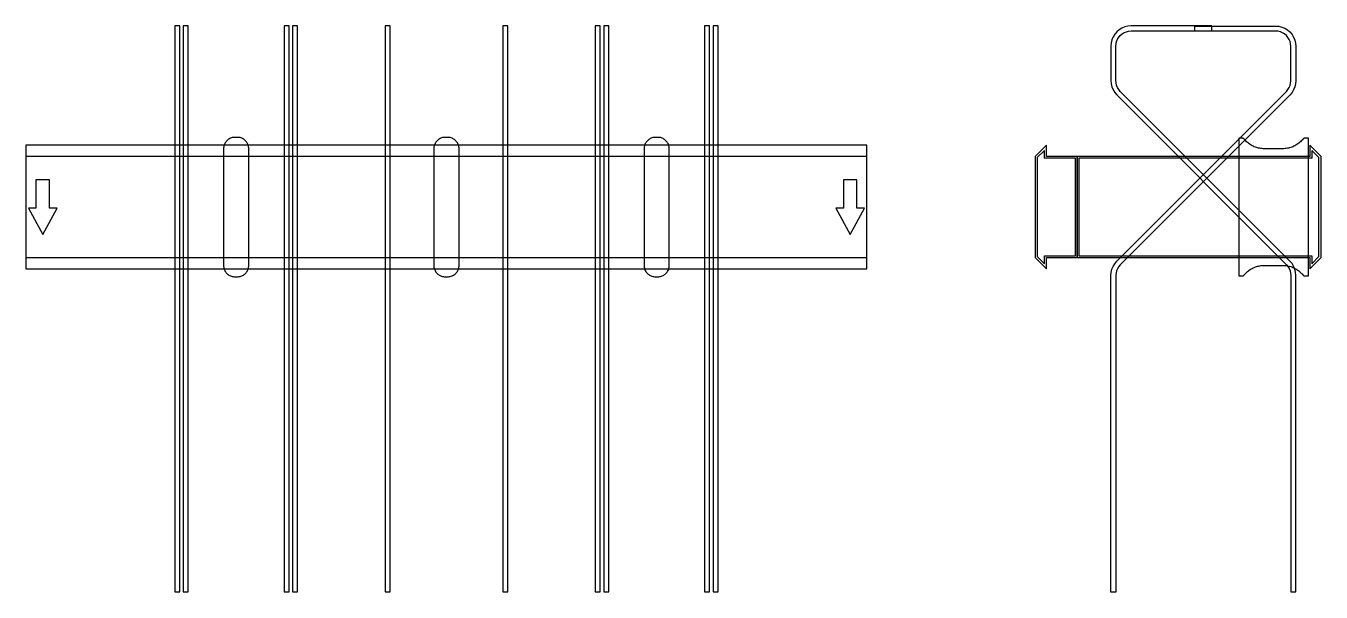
# Model space of a CAD drawing. Extents: x 0 to 1540, y -457 to 215.
import ezdxf

# ---------------------------------------------------------------- set-up
doc = ezdxf.new("R2010")
doc.units = 0
doc.layers.add('Halfen', color=7, linetype='CONTINUOUS')

msp = doc.modelspace()

# ---------------------------------------------------------------- linework, layer by layer
at = {"layer": 'Halfen', "color": 7}
for points in [[(183, -457.177), (183, 215.147), (177, 215.147), (177, -457.177)], [(193, -457.177), (193, 215.147), (187, 215.147), (187, -457.177)], [(313, -457.177), (313, 215.147), (307, 215.147), (307, -457.177)], [(323, -457.177), (323, 215.147), (317, 215.147), (317, -457.177)], [(433, -457.177), (433, 215.147), (427, 215.147), (427, -457.177)], [(573, -457.177), (573, 215.147), (567, 215.147), (567, -457.177)], [(683, -457.177), (683, 215.147), (677, 215.147), (677, -457.177)], [(693, -457.177), (693, 215.147), (687, 215.147), (687, -457.177)], [(813, -457.177), (813, 215.147), (807, 215.147), (807, -457.177)], [(823, -457.177), (823, 215.147), (817, 215.147), (817, -457.177)], [(1510, -457.177), (1510, -81.213), (1509.705, -77.459), (1508.825, -73.797), (1507.384, -70.317), (1505.416, -67.106), (1502.971, -64.243), (1301.272, 137.456), (1299.438, 139.604), (1297.962, 142.012), (1296.881, 144.621), (1296.222, 147.368), (1296, 150.184), (1296, 191.147), (1296.222, 193.963), (1296.881, 196.71), (1297.962, 199.319), (1299.438, 201.728), (1301.272, 203.875), (1303.42, 205.71), (1305.828, 207.186), (1308.438, 208.266), (1311.184, 208.926), (1314, 209.147), (1410, 209.147), (1410, 215.147), (1314, 215.147), (1310.246, 214.852), (1306.584, 213.973), (1303.104, 212.532), (1299.893, 210.564), (1297.029, 208.118), (1294.584, 205.254), (1292.616, 202.043), (1291.175, 198.564), (1290.295, 194.902), (1290, 191.147), (1290, 150.184), (1290.295, 146.429), (1291.175, 142.767), (1292.616, 139.288), (1294.584, 136.077), (1297.029, 133.213), (1498.728, -68.485), (1500.562, -70.633), (1502.038, -73.041), (1503.119, -75.651), (1503.778, -78.397), (1504, -81.213), (1504, -457.177)], [(1290, -457.324), (1290, -81.361), (1290.295, -77.606), (1291.175, -73.944), (1292.616, -70.465), (1294.584, -67.254), (1297.029, -64.39), (1498.728, 137.308), (1500.562, 139.456), (1502.038, 141.865), (1503.119, 144.474), (1503.778, 147.221), (1504, 150.036), (1504, 191), (1503.778, 193.816), (1503.119, 196.562), (1502.038, 199.172), (1500.562, 201.58), (1498.728, 203.728), (1496.58, 205.562), (1494.172, 207.038), (1491.562, 208.119), (1488.816, 208.778), (1486, 209), (1390, 209), (1390, 215), (1486, 215), (1489.754, 214.705), (1493.416, 213.825), (1496.896, 212.384), (1500.107, 210.416), (1502.971, 207.971), (1505.416, 205.107), (1507.384, 201.896), (1508.825, 198.416), (1509.705, 194.754), (1510, 191), (1510, 150.036), (1509.705, 146.282), (1508.825, 142.62), (1507.384, 139.141), (1505.416, 135.929), (1502.971, 133.066), (1301.272, -68.633), (1299.438, -70.78), (1297.962, -73.189), (1296.881, -75.798), (1296.222, -78.545), (1296, -81.361), (1296, -457.324)], [(265, -69.3), (265, -56.8), (265, 69.3), (264.958, 70.359), (264.834, 71.412), (264.627, 72.452), (264.339, 73.472), (263.972, 74.466), (263.529, 75.429), (263.011, 76.354), (262.422, 77.235), (261.765, 78.068), (261.046, 78.846), (260.268, 79.565), (259.435, 80.222), (258.554, 80.811), (257.629, 81.329), (256.666, 81.772), (255.672, 82.139), (254.652, 82.427), (253.612, 82.634), (252.559, 82.758), (251.5, 82.8), (248.5, 82.8), (247.441, 82.758), (246.388, 82.634), (245.348, 82.427), (244.328, 82.139), (243.334, 81.772), (242.371, 81.329), (241.446, 80.811), (240.565, 80.222), (239.732, 79.565), (238.954, 78.846), (238.235, 78.068), (237.578, 77.235), (236.989, 76.354), (236.471, 75.429), (236.028, 74.466), (235.661, 73.472), (235.373, 72.452), (235.166, 71.412), (235.042, 70.359), (235, 69.3), (235, -56.8), (235, -69.3), (235.042, -70.359), (235.166, -71.412), (235.373, -72.452), (235.661, -73.472), (236.028, -74.466), (236.471, -75.429), (236.989, -76.354), (237.578, -77.235), (238.235, -78.068), (238.954, -78.846), (239.732, -79.565), (240.565, -80.222), (241.446, -80.811), (242.371, -81.329), (243.334, -81.772), (244.328, -82.139), (245.348, -82.427), (246.388, -82.634), (247.441, -82.758), (248.5, -82.8), (251.5, -82.8), (252.559, -82.758), (253.612, -82.634), (254.652, -82.427), (255.672, -82.139), (256.666, -81.772), (257.629, -81.329), (258.554, -80.811), (259.435, -80.222), (260.268, -79.565), (261.046, -78.846), (261.765, -78.068), (262.422, -77.235), (263.011, -76.354), (263.529, -75.429), (263.972, -74.466), (264.339, -73.472), (264.627, -72.452), (264.834, -71.412), (264.958, -70.359), (265, -69.3)], [(515, -69.3), (515, -56.8), (515, 69.3), (514.958, 70.359), (514.834, 71.412), (514.627, 72.452), (514.339, 73.472), (513.972, 74.466), (513.529, 75.429), (513.011, 76.354), (512.422, 77.235), (511.765, 78.068), (511.046, 78.846), (510.268, 79.565), (509.435, 80.222), (508.554, 80.811), (507.629, 81.329), (506.666, 81.772), (505.672, 82.139), (504.652, 82.427), (503.612, 82.634), (502.559, 82.758), (501.5, 82.8), (498.5, 82.8), (497.441, 82.758), (496.388, 82.634), (495.348, 82.427), (494.328, 82.139), (493.334, 81.772), (492.371, 81.329), (491.446, 80.811), (490.565, 80.222), (489.732, 79.565), (488.954, 78.846), (488.235, 78.068), (487.578, 77.235), (486.989, 76.354), (486.471, 75.429), (486.028, 74.466), (485.661, 73.472), (485.373, 72.452), (485.166, 71.412), (485.042, 70.359), (485, 69.3), (485, -56.8), (485, -69.3), (485.042, -70.359), (485.166, -71.412), (485.373, -72.452), (485.661, -73.472), (486.028, -74.466), (486.471, -75.429), (486.989, -76.354), (487.578, -77.235), (488.235, -78.068), (488.954, -78.846), (489.732, -79.565), (490.565, -80.222), (491.446, -80.811), (492.371, -81.329), (493.334, -81.772), (494.328, -82.139), (495.348, -82.427), (496.388, -82.634), (497.441, -82.758), (498.5, -82.8), (501.5, -82.8), (502.559, -82.758), (503.612, -82.634), (504.652, -82.427), (505.672, -82.139), (506.666, -81.772), (507.629, -81.329), (508.554, -80.811), (509.435, -80.222), (510.268, -79.565), (511.046, -78.846), (511.765, -78.068), (512.422, -77.235), (513.011, -76.354), (513.529, -75.429), (513.972, -74.466), (514.339, -73.472), (514.627, -72.452), (514.834, -71.412), (514.958, -70.359), (515, -69.3)], [(765, -69.3), (765, -56.8), (765, 69.3), (764.958, 70.359), (764.834, 71.412), (764.627, 72.452), (764.339, 73.472), (763.972, 74.466), (763.529, 75.429), (763.011, 76.354), (762.422, 77.235), (761.765, 78.068), (761.046, 78.846), (760.268, 79.565), (759.435, 80.222), (758.554, 80.811), (757.629, 81.329), (756.666, 81.772), (755.672, 82.139), (754.652, 82.427), (753.612, 82.634), (752.559, 82.758), (751.5, 82.8), (748.5, 82.8), (747.441, 82.758), (746.388, 82.634), (745.348, 82.427), (744.328, 82.139), (743.334, 81.772), (742.371, 81.329), (741.446, 80.811), (740.565, 80.222), (739.732, 79.565), (738.954, 78.846), (738.235, 78.068), (737.578, 77.235), (736.989, 76.354), (736.471, 75.429), (736.028, 74.466), (735.661, 73.472), (735.373, 72.452), (735.166, 71.412), (735.042, 70.359), (735, 69.3), (735, -56.8), (735, -69.3), (735.042, -70.359), (735.166, -71.412), (735.373, -72.452), (735.661, -73.472), (736.028, -74.466), (736.471, -75.429), (736.989, -76.354), (737.578, -77.235), (738.235, -78.068), (738.954, -78.846), (739.732, -79.565), (740.565, -80.222), (741.446, -80.811), (742.371, -81.329), (743.334, -81.772), (744.328, -82.139), (745.348, -82.427), (746.388, -82.634), (747.441, -82.758), (748.5, -82.8), (751.5, -82.8), (752.559, -82.758), (753.612, -82.634), (754.652, -82.427), (755.672, -82.139), (756.666, -81.772), (757.629, -81.329), (758.554, -80.811), (759.435, -80.222), (760.268, -79.565), (761.046, -78.846), (761.765, -78.068), (762.422, -77.235), (763.011, -76.354), (763.529, -75.429), (763.972, -74.466), (764.339, -73.472), (764.627, -72.452), (764.834, -71.412), (764.958, -70.359), (765, -69.3)], [(1525, -81.8), (1525, 81.8), (1521, 81.8), (1520.846, 81.797), (1520.691, 81.786), (1520.538, 81.769), (1520.385, 81.746), (1520.234, 81.715), (1520.084, 81.678), (1519.936, 81.634), (1519.789, 81.584), (1519.646, 81.527), (1519.505, 81.464), (1519.366, 81.395), (1519.231, 81.32), (1519.1, 81.239), (1518.972, 81.153), (1518.848, 81.06), (1518.728, 80.963), (1518.613, 80.86), (1518.502, 80.752), (1518.397, 80.639), (1518.296, 80.522), (1517.41, 79.491), (1516.479, 78.5), (1515.505, 77.551), (1514.491, 76.646), (1513.437, 75.787), (1512.347, 74.975), (1511.222, 74.211), (1510.064, 73.499), (1508.876, 72.838), (1507.66, 72.23), (1506.418, 71.676), (1505.153, 71.178), (1503.867, 70.736), (1502.563, 70.351), (1501.243, 70.024), (1499.911, 69.756), (1498.567, 69.547), (1497.216, 69.397), (1495.859, 69.307), (1494.5, 69.277), (1472.5, 69.277), (1471.141, 69.307), (1469.784, 69.397), (1468.433, 69.547), (1467.089, 69.756), (1465.757, 70.024), (1464.437, 70.351), (1463.133, 70.736), (1461.847, 71.178), (1460.582, 71.676), (1459.34, 72.23), (1458.124, 72.838), (1456.936, 73.499), (1455.778, 74.211), (1454.653, 74.975), (1453.563, 75.787), (1452.509, 76.646), (1451.495, 77.551), (1450.521, 78.5), (1449.59, 79.491), (1448.704, 80.522), (1448.603, 80.639), (1448.498, 80.752), (1448.387, 80.86), (1448.272, 80.963), (1448.152, 81.06), (1448.028, 81.153), (1447.9, 81.239), (1447.769, 81.32), (1447.634, 81.395), (1447.495, 81.464), (1447.354, 81.527), (1447.211, 81.584), (1447.064, 81.634), (1446.916, 81.678), (1446.766, 81.715), (1446.615, 81.746), (1446.462, 81.769), (1446.309, 81.786), (1446.154, 81.797), (1446, 81.8), (1442, 81.8), (1442, -81.8), (1446, -81.8), (1446.154, -81.797), (1446.309, -81.786), (1446.462, -81.769), (1446.615, -81.746), (1446.766, -81.715), (1446.916, -81.678), (1447.064, -81.634), (1447.211, -81.584), (1447.354, -81.527), (1447.495, -81.464), (1447.634, -81.395), (1447.769, -81.32), (1447.9, -81.239), (1448.028, -81.153), (1448.152, -81.06), (1448.272, -80.963), (1448.387, -80.86), (1448.498, -80.752), (1448.603, -80.639), (1448.704, -80.522), (1449.59, -79.491), (1450.521, -78.5), (1451.495, -77.551), (1452.509, -76.646), (1453.563, -75.787), (1454.653, -74.975), (1455.778, -74.211), (1456.936, -73.499), (1458.124, -72.838), (1459.34, -72.23), (1460.582, -71.676), (1461.847, -71.178), (1463.133, -70.736), (1464.437, -70.351), (1465.757, -70.024), (1467.089, -69.756), (1468.433, -69.547), (1469.784, -69.397), (1471.141, -69.307), (1472.5, -69.277), (1494.5, -69.277), (1495.859, -69.307), (1497.216, -69.397), (1498.567, -69.547), (1499.911, -69.756), (1501.243, -70.024), (1502.563, -70.351), (1503.867, -70.736), (1505.153, -71.178), (1506.418, -71.676), (1507.66, -72.23), (1508.876, -72.838), (1510.064, -73.499), (1511.222, -74.211), (1512.347, -74.975), (1513.437, -75.787), (1514.491, -76.646), (1515.505, -77.551), (1516.479, -78.5), (1517.41, -79.491), (1518.296, -80.522), (1518.397, -80.639), (1518.502, -80.752), (1518.613, -80.86), (1518.728, -80.963), (1518.848, -81.06), (1518.972, -81.153), (1519.1, -81.239), (1519.231, -81.32), (1519.366, -81.395), (1519.505, -81.464), (1519.646, -81.527), (1519.789, -81.584), (1519.936, -81.634), (1520.084, -81.678), (1520.234, -81.715), (1520.385, -81.746), (1520.538, -81.769), (1520.691, -81.786), (1520.846, -81.797), (1521, -81.8)], [(0, -73.5), (1000, -73.5), (1000, 73.5), (0, 73.5)], [(1250, -60), (1250, 60), (1213.5, 60), (1213.5, 73.5), (1200, 60), (1200, -60), (1213.5, -73.5), (1213.5, -60)], [(1248, -58), (1248, 58), (1211, 58), (1211, 67.25), (1202.5, 58.75), (1202.5, -58.75), (1211, -67.25), (1211, -58)], [(1540, -60), (1540, 60), (1526.5, 73.5), (1526.5, 60), (1250, 60), (1250, -60), (1526.5, -60), (1526.5, -73.5)], [(1537.5, -58.75), (1537.5, 58.75), (1529, 67.25), (1529, 58), (1252, 58), (1252, -58), (1529, -58), (1529, -67.25)], [(0, -60), (1000, -60), (1000, 60), (0, 60)], [(20, -32.5), (37, -1.5), (28, -1.5), (28, 32.5), (12, 32.5), (12, -1.5), (3, -1.5)], [(980, -32.5), (997, -1.5), (988, -1.5), (988, 32.5), (972, 32.5), (972, -1.5), (963, -1.5)]]:
    msp.add_lwpolyline(points, close=True, dxfattribs=at)

doc.saveas('drawing.dxf')
